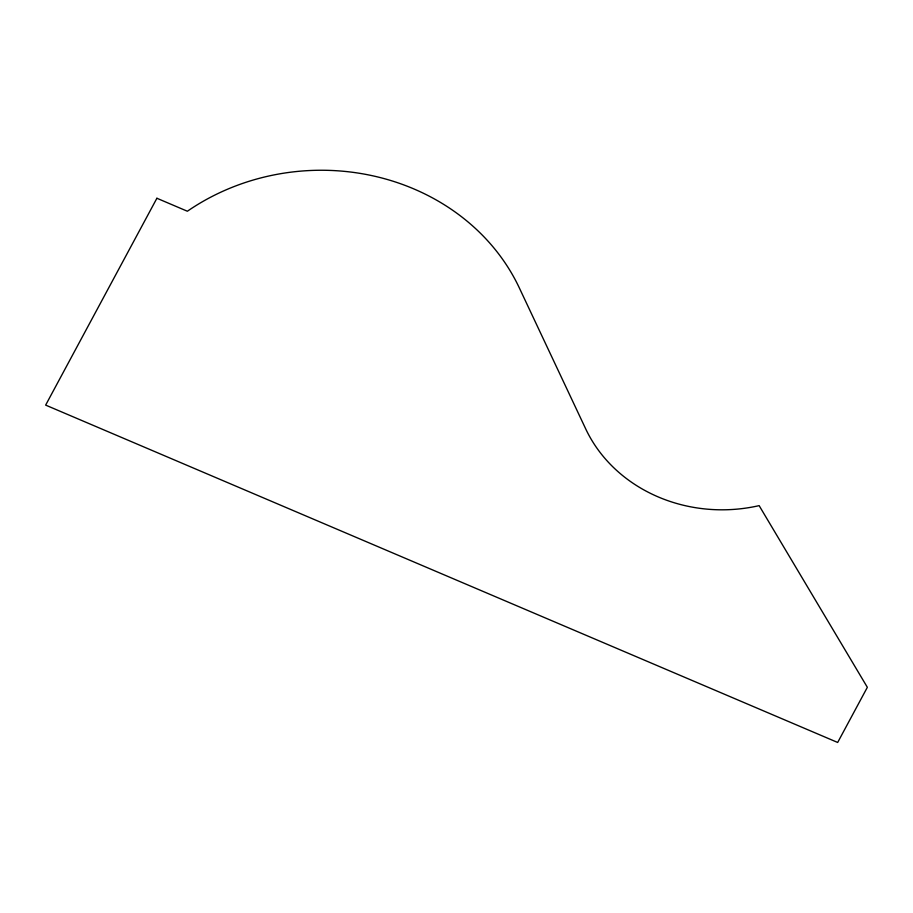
<?xml version="1.0" encoding="UTF-8"?>
<svg xmlns="http://www.w3.org/2000/svg" width="913" height="913" viewBox="0 0 913 913"><rect width="100%" height="100%" fill="white"/><g stroke="black" fill="none" stroke-linecap="round" stroke-linejoin="round"><path stroke-width="1.37" d="M156.899 198.258L45.65 405.11L837.678 742.463L867.35 687.306L759.137 505.631A150.154 134.953 -3.6 0 1 585.69 428.859L519.28 287.812A218.047 195.987 -3.6 0 0 187.37 211.234L156.899 198.258"/></g></svg>
